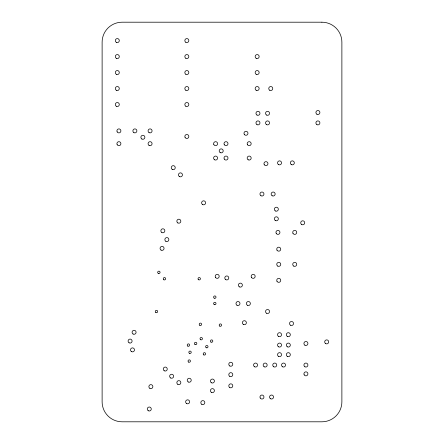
<?xml version="1.0" encoding="UTF-8"?>
<svg xmlns="http://www.w3.org/2000/svg" width="444" height="444" viewBox="0 0 444 444"><rect width="100%" height="100%" fill="white"/><g stroke="black" fill="none" stroke-linecap="round" stroke-linejoin="round"><path stroke-width="0.67" d="M321.9 22.2L122.1 22.2A19.98 19.98 0 0 0 102.12 42.18L102.12 401.82A19.98 19.98 0 0 0 122.1 421.8L321.9 421.8A19.98 19.98 0 0 0 341.88 401.82L341.88 42.18A19.98 19.98 0 0 0 321.9 22.2M243.379 324.431A1.998 1.998 0 0 0 246.376 322.699A1.998 1.998 0 0 0 243.379 320.968A1.998 1.998 0 0 0 243.379 324.431M278.543 164.591A1.998 1.998 0 0 0 281.54 162.859A1.998 1.998 0 0 0 278.543 161.128A1.998 1.998 0 0 0 278.543 164.591M206.216 347.713A1.199 1.199 0 0 0 208.014 346.675A1.199 1.199 0 0 0 206.216 345.637A1.199 1.199 0 0 0 206.216 347.713M291.331 164.591A1.998 1.998 0 0 0 294.328 162.859A1.998 1.998 0 0 0 291.331 161.128A1.998 1.998 0 0 0 291.331 164.591M211.011 342.119A1.199 1.199 0 0 0 212.809 341.081A1.199 1.199 0 0 0 211.011 340.043A1.199 1.199 0 0 0 211.011 342.119M189.433 353.307A1.199 1.199 0 0 0 191.231 352.27A1.199 1.199 0 0 0 189.433 351.232A1.199 1.199 0 0 0 189.433 353.307M256.965 115.04A1.998 1.998 0 0 0 259.962 113.309A1.998 1.998 0 0 0 256.965 111.577A1.998 1.998 0 0 0 256.965 115.04M133.089 334.021A1.998 1.998 0 0 0 136.086 332.29A1.998 1.998 0 0 0 133.089 330.558A1.998 1.998 0 0 0 133.089 334.021M270.551 398.756A1.998 1.998 0 0 0 273.548 397.025A1.998 1.998 0 0 0 270.551 395.293A1.998 1.998 0 0 0 270.551 398.756M247.375 305.25A1.998 1.998 0 0 0 250.372 303.518A1.998 1.998 0 0 0 247.375 301.787A1.998 1.998 0 0 0 247.375 305.25M214.607 159.796A1.998 1.998 0 0 0 217.604 158.064A1.998 1.998 0 0 0 214.607 156.332A1.998 1.998 0 0 0 214.607 159.796M251.437 277.345A1.998 1.998 0 0 0 254.9 277.345A1.998 1.998 0 0 0 253.169 274.348A1.998 1.998 0 0 0 251.437 277.345M304.184 374.847A1.998 1.998 0 0 0 307.648 374.847A1.998 1.998 0 0 0 305.916 371.85A1.998 1.998 0 0 0 304.184 374.847M198.185 279.343A1.199 1.199 0 0 0 200.261 279.343A1.199 1.199 0 0 0 199.223 277.544A1.199 1.199 0 0 0 198.185 279.343M260.961 195.76A1.998 1.998 0 0 0 263.958 194.028A1.998 1.998 0 0 0 260.961 192.296A1.998 1.998 0 0 0 260.961 195.76M304.917 366.788A1.998 1.998 0 0 0 307.914 365.057A1.998 1.998 0 0 0 304.917 363.325A1.998 1.998 0 0 0 304.917 366.788M236.985 305.25A1.998 1.998 0 0 0 239.982 303.518A1.998 1.998 0 0 0 236.985 301.787A1.998 1.998 0 0 0 236.985 305.25M301.72 224.531A1.998 1.998 0 0 0 304.717 222.799A1.998 1.998 0 0 0 301.72 221.068A1.998 1.998 0 0 0 301.72 224.531M239.383 286.868A1.998 1.998 0 0 0 242.38 285.137A1.998 1.998 0 0 0 239.383 283.405A1.998 1.998 0 0 0 239.383 286.868M187.834 346.115A1.199 1.199 0 0 0 189.632 345.077A1.199 1.199 0 0 0 187.834 344.039A1.199 1.199 0 0 0 187.834 346.115M275.347 220.535A1.998 1.998 0 0 0 278.344 218.803A1.998 1.998 0 0 0 275.347 217.072A1.998 1.998 0 0 0 275.347 220.535M195.027 344.516A1.199 1.199 0 0 0 196.825 343.478A1.199 1.199 0 0 0 195.027 342.441A1.199 1.199 0 0 0 195.027 344.516M275.347 210.944A1.998 1.998 0 0 0 278.344 209.213A1.998 1.998 0 0 0 275.347 207.481A1.998 1.998 0 0 0 275.347 210.944M277.012 281.341A1.998 1.998 0 0 0 280.475 281.341A1.998 1.998 0 0 0 278.743 278.344A1.998 1.998 0 0 0 277.012 281.341M219.802 326.135A1.199 1.199 0 0 0 221.6 325.097A1.199 1.199 0 0 0 219.802 324.059A1.199 1.199 0 0 0 219.802 326.135M260.228 398.024A1.998 1.998 0 0 0 263.692 398.024A1.998 1.998 0 0 0 261.96 395.027A1.998 1.998 0 0 0 260.228 398.024M229.792 387.568A1.998 1.998 0 0 0 232.789 385.836A1.998 1.998 0 0 0 229.792 384.104A1.998 1.998 0 0 0 229.792 387.568M213.875 144.677A1.998 1.998 0 0 0 217.338 144.677A1.998 1.998 0 0 0 215.606 141.68A1.998 1.998 0 0 0 213.875 144.677M248.174 159.796A1.998 1.998 0 0 0 251.171 158.064A1.998 1.998 0 0 0 248.174 156.332A1.998 1.998 0 0 0 248.174 159.796M256.166 58.297A1.998 1.998 0 0 0 259.163 56.566A1.998 1.998 0 0 0 256.166 54.834A1.998 1.998 0 0 0 256.166 58.297M264.158 366.788A1.998 1.998 0 0 0 267.155 365.057A1.998 1.998 0 0 0 264.158 363.325A1.998 1.998 0 0 0 264.158 366.788M269.752 90.265A1.998 1.998 0 0 0 272.749 88.534A1.998 1.998 0 0 0 269.752 86.802A1.998 1.998 0 0 0 269.752 90.265M264.224 164.657A1.998 1.998 0 0 0 267.688 164.657A1.998 1.998 0 0 0 265.956 161.66A1.998 1.998 0 0 0 264.224 164.657M247.441 144.677A1.998 1.998 0 0 0 250.904 144.677A1.998 1.998 0 0 0 249.173 141.68A1.998 1.998 0 0 0 247.441 144.677M254.567 366.788A1.998 1.998 0 0 0 257.564 365.057A1.998 1.998 0 0 0 254.567 363.325A1.998 1.998 0 0 0 254.567 366.788M165.856 241.314A1.998 1.998 0 0 0 168.853 239.582A1.998 1.998 0 0 0 165.856 237.851A1.998 1.998 0 0 0 165.856 241.314M116.306 90.265A1.998 1.998 0 0 0 119.303 88.534A1.998 1.998 0 0 0 116.306 86.802A1.998 1.998 0 0 0 116.306 90.265M155.866 312.548A1.199 1.199 0 0 0 157.664 311.51A1.199 1.199 0 0 0 155.866 310.473A1.199 1.199 0 0 0 155.866 312.548M161.061 250.105A1.998 1.998 0 0 0 164.058 248.374A1.998 1.998 0 0 0 161.061 246.642A1.998 1.998 0 0 0 161.061 250.105M116.306 106.249A1.998 1.998 0 0 0 119.303 104.518A1.998 1.998 0 0 0 116.306 102.786A1.998 1.998 0 0 0 116.306 106.249M172.25 169.386A1.998 1.998 0 0 0 175.247 167.654A1.998 1.998 0 0 0 172.25 165.923A1.998 1.998 0 0 0 172.25 169.386M164.258 370.784A1.998 1.998 0 0 0 167.255 369.053A1.998 1.998 0 0 0 164.258 367.321A1.998 1.998 0 0 0 164.258 370.784M131.491 351.604A1.998 1.998 0 0 0 134.488 349.872A1.998 1.998 0 0 0 131.491 348.14A1.998 1.998 0 0 0 131.491 351.604M163.858 279.781A1.199 1.199 0 0 0 165.656 278.743A1.199 1.199 0 0 0 163.858 277.705A1.199 1.199 0 0 0 163.858 279.781M161.86 232.523A1.998 1.998 0 0 0 164.857 230.791A1.998 1.998 0 0 0 161.86 229.06A1.998 1.998 0 0 0 161.86 232.523M170.651 377.977A1.998 1.998 0 0 0 173.648 376.246A1.998 1.998 0 0 0 170.651 374.514A1.998 1.998 0 0 0 170.651 377.977M129.093 342.812A1.998 1.998 0 0 0 132.09 341.081A1.998 1.998 0 0 0 129.093 339.349A1.998 1.998 0 0 0 129.093 342.812M158.264 273.387A1.199 1.199 0 0 0 160.062 272.35A1.199 1.199 0 0 0 158.264 271.312A1.199 1.199 0 0 0 158.264 273.387M179.443 176.579A1.998 1.998 0 0 0 182.44 174.847A1.998 1.998 0 0 0 179.443 173.116A1.998 1.998 0 0 0 179.443 176.579M188.633 362.099A1.199 1.199 0 0 0 190.432 361.061A1.199 1.199 0 0 0 188.633 360.023A1.199 1.199 0 0 0 188.633 362.099M177.844 384.371A1.998 1.998 0 0 0 180.841 382.639A1.998 1.998 0 0 0 177.844 380.908A1.998 1.998 0 0 0 177.844 384.371M116.306 74.281A1.998 1.998 0 0 0 119.303 72.55A1.998 1.998 0 0 0 116.306 70.818A1.998 1.998 0 0 0 116.306 74.281M116.306 58.297A1.998 1.998 0 0 0 119.303 56.566A1.998 1.998 0 0 0 116.306 54.834A1.998 1.998 0 0 0 116.306 58.297M116.306 42.313A1.998 1.998 0 0 0 119.303 40.582A1.998 1.998 0 0 0 116.306 38.85A1.998 1.998 0 0 0 116.306 42.313M185.836 106.249A1.998 1.998 0 0 0 188.833 104.518A1.998 1.998 0 0 0 185.836 102.786A1.998 1.998 0 0 0 185.836 106.249M185.836 90.265A1.998 1.998 0 0 0 188.833 88.534A1.998 1.998 0 0 0 185.836 86.802A1.998 1.998 0 0 0 185.836 90.265M185.836 74.281A1.998 1.998 0 0 0 188.833 72.55A1.998 1.998 0 0 0 185.836 70.818A1.998 1.998 0 0 0 185.836 74.281M185.836 58.297A1.998 1.998 0 0 0 188.833 56.566A1.998 1.998 0 0 0 185.836 54.834A1.998 1.998 0 0 0 185.836 58.297M185.836 42.313A1.998 1.998 0 0 0 188.833 40.582A1.998 1.998 0 0 0 185.836 38.85A1.998 1.998 0 0 0 185.836 42.313M272.15 195.76A1.998 1.998 0 0 0 275.147 194.028A1.998 1.998 0 0 0 272.15 192.296A1.998 1.998 0 0 0 272.15 195.76M256.166 90.265A1.998 1.998 0 0 0 259.163 88.534A1.998 1.998 0 0 0 256.166 86.802A1.998 1.998 0 0 0 256.166 90.265M256.166 74.281A1.998 1.998 0 0 0 259.163 72.55A1.998 1.998 0 0 0 256.166 70.818A1.998 1.998 0 0 0 256.166 74.281M148.274 410.744A1.998 1.998 0 0 0 151.271 409.013A1.998 1.998 0 0 0 148.274 407.281A1.998 1.998 0 0 0 148.274 410.744M225.796 279.676A1.998 1.998 0 0 0 228.793 277.944A1.998 1.998 0 0 0 225.796 276.212A1.998 1.998 0 0 0 225.796 279.676M199.822 325.335A1.199 1.199 0 0 0 201.62 324.298A1.199 1.199 0 0 0 199.822 323.26A1.199 1.199 0 0 0 199.822 325.335M266.555 313.242A1.998 1.998 0 0 0 269.552 311.51A1.998 1.998 0 0 0 266.555 309.779A1.998 1.998 0 0 0 266.555 313.242M278.543 356.399A1.998 1.998 0 0 0 281.54 354.667A1.998 1.998 0 0 0 278.543 352.936A1.998 1.998 0 0 0 278.543 356.399M287.335 336.419A1.998 1.998 0 0 0 290.332 334.687A1.998 1.998 0 0 0 287.335 332.956A1.998 1.998 0 0 0 287.335 336.419M287.335 346.808A1.998 1.998 0 0 0 290.332 345.077A1.998 1.998 0 0 0 287.335 343.345A1.998 1.998 0 0 0 287.335 346.808M287.335 356.399A1.998 1.998 0 0 0 290.332 354.667A1.998 1.998 0 0 0 287.335 352.936A1.998 1.998 0 0 0 287.335 356.399M278.543 336.419A1.998 1.998 0 0 0 281.54 334.687A1.998 1.998 0 0 0 278.543 332.956A1.998 1.998 0 0 0 278.543 336.419M278.543 346.808A1.998 1.998 0 0 0 281.54 345.077A1.998 1.998 0 0 0 278.543 343.345A1.998 1.998 0 0 0 278.543 346.808M293.728 266.089A1.998 1.998 0 0 0 296.725 264.358A1.998 1.998 0 0 0 293.728 262.626A1.998 1.998 0 0 0 293.728 266.089M277.744 266.089A1.998 1.998 0 0 0 280.741 264.358A1.998 1.998 0 0 0 277.744 262.626A1.998 1.998 0 0 0 277.744 266.089M277.012 250.172A1.998 1.998 0 0 0 280.475 250.172A1.998 1.998 0 0 0 278.743 247.175A1.998 1.998 0 0 0 277.012 250.172M292.996 233.389A1.998 1.998 0 0 0 296.459 233.389A1.998 1.998 0 0 0 294.727 230.392A1.998 1.998 0 0 0 292.996 233.389M276.212 233.389A1.998 1.998 0 0 0 279.676 233.389A1.998 1.998 0 0 0 277.944 230.392A1.998 1.998 0 0 0 276.212 233.389M214.208 304.556A1.199 1.199 0 0 0 216.006 303.518A1.199 1.199 0 0 0 214.208 302.481A1.199 1.199 0 0 0 214.208 304.556M141.88 139.016A1.998 1.998 0 0 0 144.877 137.285A1.998 1.998 0 0 0 141.88 135.553A1.998 1.998 0 0 0 141.88 139.016M149.073 145.41A1.998 1.998 0 0 0 152.07 143.678A1.998 1.998 0 0 0 149.073 141.947A1.998 1.998 0 0 0 149.073 145.41M117.172 144.677A1.998 1.998 0 0 0 120.635 144.677A1.998 1.998 0 0 0 118.903 141.68A1.998 1.998 0 0 0 117.172 144.677M229.792 376.379A1.998 1.998 0 0 0 232.789 374.647A1.998 1.998 0 0 0 229.792 372.916A1.998 1.998 0 0 0 229.792 376.379M211.411 382.772A1.998 1.998 0 0 0 214.408 381.041A1.998 1.998 0 0 0 211.411 379.309A1.998 1.998 0 0 0 211.411 382.772M211.411 392.363A1.998 1.998 0 0 0 214.408 390.631A1.998 1.998 0 0 0 211.411 388.9A1.998 1.998 0 0 0 211.411 392.363M256.965 124.631A1.998 1.998 0 0 0 259.962 122.899A1.998 1.998 0 0 0 256.965 121.168A1.998 1.998 0 0 0 256.965 124.631M266.555 115.04A1.998 1.998 0 0 0 269.552 113.309A1.998 1.998 0 0 0 266.555 111.577A1.998 1.998 0 0 0 266.555 115.04M266.555 124.631A1.998 1.998 0 0 0 269.552 122.899A1.998 1.998 0 0 0 266.555 121.168A1.998 1.998 0 0 0 266.555 124.631M224.264 144.677A1.998 1.998 0 0 0 227.728 144.677A1.998 1.998 0 0 0 225.996 141.68A1.998 1.998 0 0 0 224.264 144.677M224.264 159.063A1.998 1.998 0 0 0 227.728 159.063A1.998 1.998 0 0 0 225.996 156.066A1.998 1.998 0 0 0 224.264 159.063M220.202 152.603A1.998 1.998 0 0 0 223.199 150.871A1.998 1.998 0 0 0 220.202 149.14A1.998 1.998 0 0 0 220.202 152.603M149.073 132.623A1.998 1.998 0 0 0 152.07 130.891A1.998 1.998 0 0 0 149.073 129.16A1.998 1.998 0 0 0 149.073 132.623M133.888 132.623A1.998 1.998 0 0 0 136.885 130.891A1.998 1.998 0 0 0 133.888 129.16A1.998 1.998 0 0 0 133.888 132.623M117.172 131.89A1.998 1.998 0 0 0 120.635 131.89A1.998 1.998 0 0 0 118.903 128.893A1.998 1.998 0 0 0 117.172 131.89M201.82 404.351A1.998 1.998 0 0 0 204.817 402.619A1.998 1.998 0 0 0 201.82 400.888A1.998 1.998 0 0 0 201.82 404.351M229.792 365.989A1.998 1.998 0 0 0 232.789 364.258A1.998 1.998 0 0 0 229.792 362.526A1.998 1.998 0 0 0 229.792 365.989M214.208 298.163A1.199 1.199 0 0 0 216.006 297.125A1.199 1.199 0 0 0 214.208 296.087A1.199 1.199 0 0 0 214.208 298.163M282.539 366.788A1.998 1.998 0 0 0 285.536 365.057A1.998 1.998 0 0 0 282.539 363.325A1.998 1.998 0 0 0 282.539 366.788M273.748 366.788A1.998 1.998 0 0 0 276.745 365.057A1.998 1.998 0 0 0 273.748 363.325A1.998 1.998 0 0 0 273.748 366.788M244.244 134.288A1.998 1.998 0 0 0 247.708 134.288A1.998 1.998 0 0 0 245.976 131.291A1.998 1.998 0 0 0 244.244 134.288M185.104 137.485A1.998 1.998 0 0 0 188.567 137.485A1.998 1.998 0 0 0 186.835 134.488A1.998 1.998 0 0 0 185.104 137.485M202.619 204.551A1.998 1.998 0 0 0 205.616 202.819A1.998 1.998 0 0 0 202.619 201.088A1.998 1.998 0 0 0 202.619 204.551M177.844 222.932A1.998 1.998 0 0 0 180.841 221.201A1.998 1.998 0 0 0 177.844 219.469A1.998 1.998 0 0 0 177.844 222.932M215.473 277.345A1.998 1.998 0 0 0 218.936 277.345A1.998 1.998 0 0 0 217.205 274.348A1.998 1.998 0 0 0 215.473 277.345M203.818 354.906A1.199 1.199 0 0 0 205.616 353.868A1.199 1.199 0 0 0 203.818 352.83A1.199 1.199 0 0 0 203.818 354.906M186.635 403.552A1.998 1.998 0 0 0 189.632 401.82A1.998 1.998 0 0 0 186.635 400.088A1.998 1.998 0 0 0 186.635 403.552M188.234 381.973A1.998 1.998 0 0 0 191.231 380.242A1.998 1.998 0 0 0 188.234 378.51A1.998 1.998 0 0 0 188.234 381.973M200.621 339.721A1.199 1.199 0 0 0 202.42 338.683A1.199 1.199 0 0 0 200.621 337.645A1.199 1.199 0 0 0 200.621 339.721M149.872 388.367A1.998 1.998 0 0 0 152.869 386.635A1.998 1.998 0 0 0 149.872 384.904A1.998 1.998 0 0 0 149.872 388.367M325.696 343.612A1.998 1.998 0 0 0 328.693 341.88A1.998 1.998 0 0 0 325.696 340.148A1.998 1.998 0 0 0 325.696 343.612M316.905 114.241A1.998 1.998 0 0 0 319.902 112.51A1.998 1.998 0 0 0 316.905 110.778A1.998 1.998 0 0 0 316.905 114.241M316.905 124.631A1.998 1.998 0 0 0 319.902 122.899A1.998 1.998 0 0 0 316.905 121.168A1.998 1.998 0 0 0 316.905 124.631M290.531 325.23A1.998 1.998 0 0 0 293.528 323.498A1.998 1.998 0 0 0 290.531 321.767A1.998 1.998 0 0 0 290.531 325.23M304.917 345.21A1.998 1.998 0 0 0 307.914 343.478A1.998 1.998 0 0 0 304.917 341.747A1.998 1.998 0 0 0 304.917 345.21"/></g></svg>
